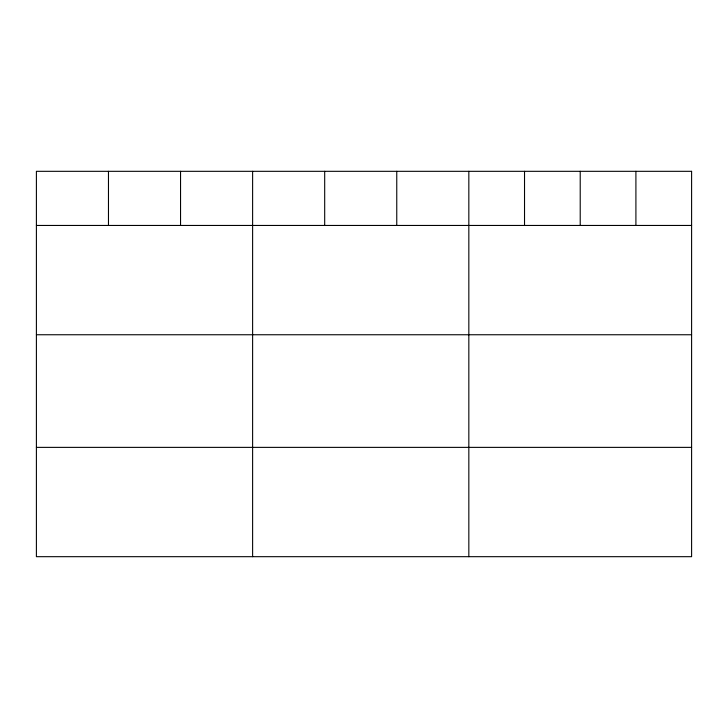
<?xml version="1.0" encoding="UTF-8"?>
<svg xmlns="http://www.w3.org/2000/svg" width="728" height="728" viewBox="0 0 728 728"><rect width="100%" height="100%" fill="white"/><g stroke="black" fill="none" stroke-linecap="round" stroke-linejoin="round"><path stroke-width="1.09" d="M36.4 225.453L691.6 225.453M36.4 334.753L691.6 334.753M36.4 447.374L691.6 447.374M635.908 171.317L635.908 225.453M580.216 171.317L580.216 225.453M524.524 171.317L524.524 225.453M468.832 171.317L468.832 556.683M396.76 171.317L396.76 225.453M324.688 171.317L324.688 225.453M252.616 171.317L252.616 556.683M180.544 171.317L180.544 225.453M108.472 171.317L108.472 225.453M691.6 171.317L36.4 171.317L36.4 556.683L691.6 556.683L691.6 171.317"/></g></svg>
